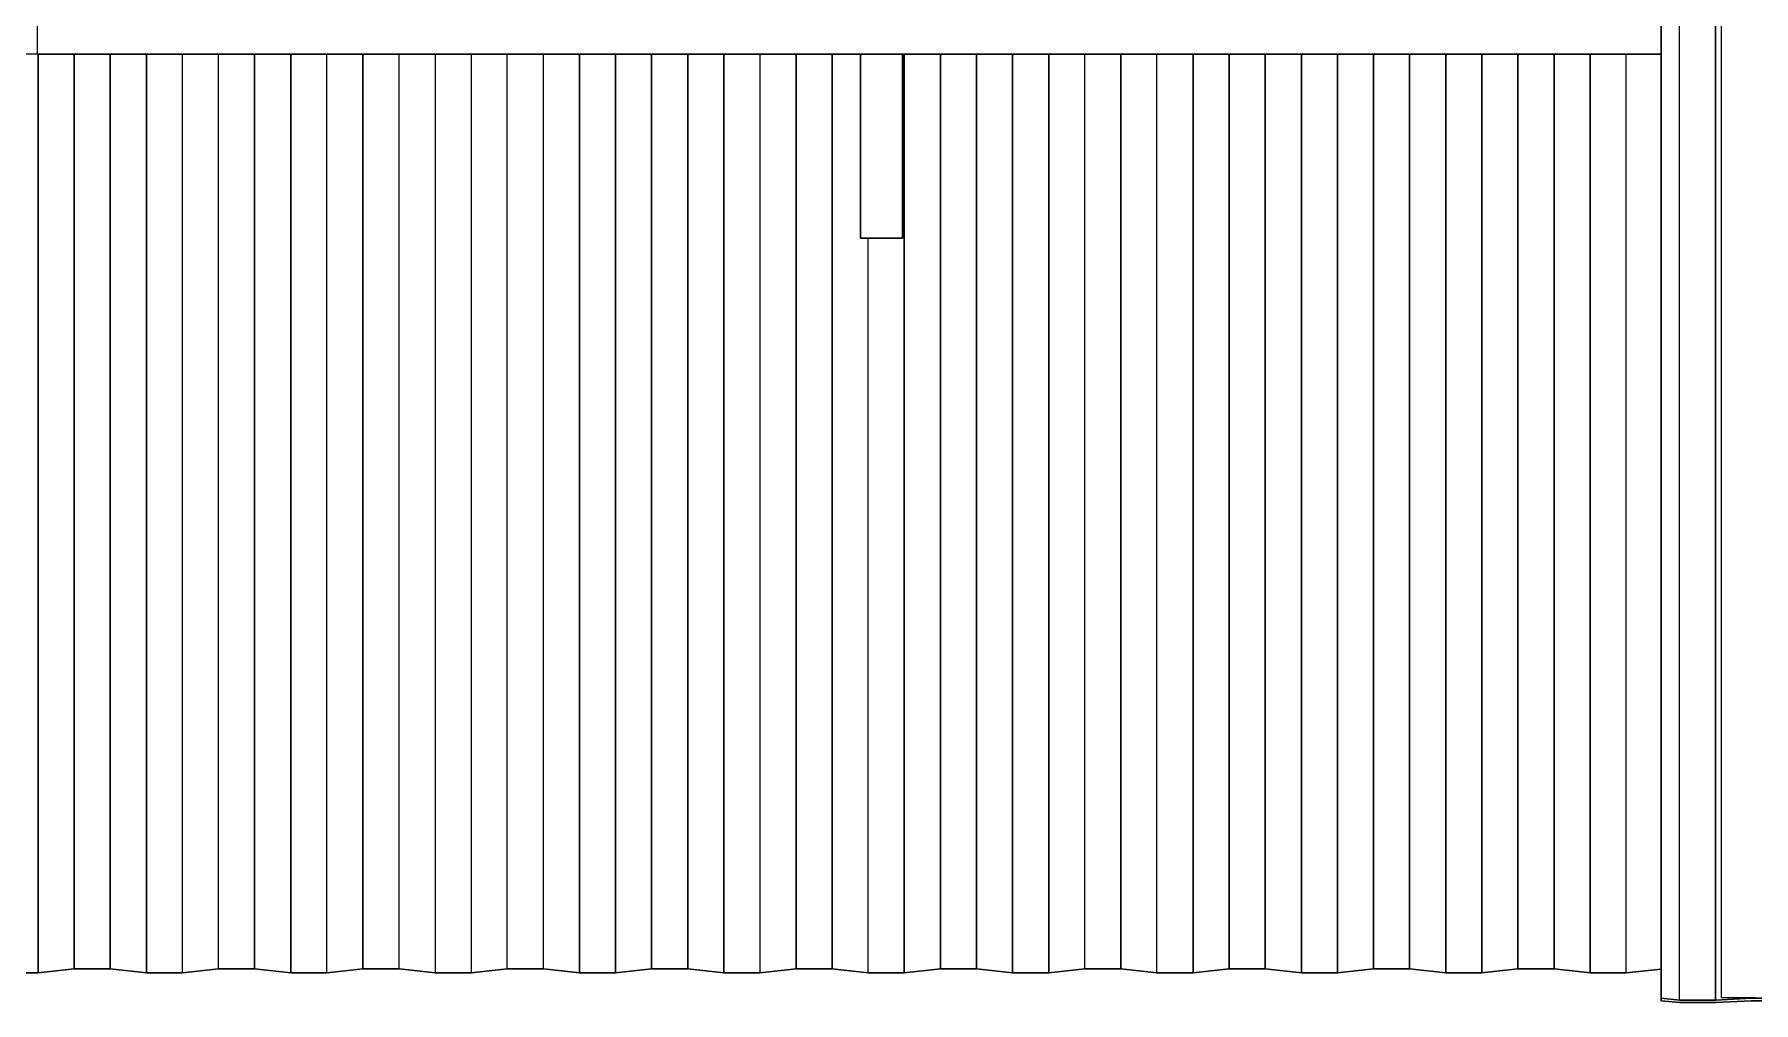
# Model space of a CAD drawing. Extents: x -32 to 51.8, y -51.6 to -5.5.
# Drawn here: x 1.266 to 5.349, y -51.565 to -49.265 of the extents above; entities that cross this region are included whole.
import ezdxf

# ---------------------------------------------------------------- set-up
doc = ezdxf.new("R2010")
doc.units = 0
doc.header["$MEASUREMENT"] = 0
doc.layers.get('0').update_dxf_attribs({"linetype": 'CONTINUOUS'})
doc.layers.add('hachures', color=5, linetype='CONTINUOUS')

msp = doc.modelspace()

# ---------------------------------------------------------------- linework, layer by layer
for p, q in [((5.1292, -51.5604), (5.1292, -45.7618)), ((5.1293, -45.7618), (5.1294, -51.5545)), ((5.1294, -51.5545), (5.1293, -45.7618)), ((5.2728, -51.4727), (5.2728, -48.9222)), ((1.2728, -49.2314), (1.2728, -49.3114)), ((1.2728, -49.3114), (1.1928, -49.3114)), ((1.2728, -49.3114), (1.2728, -49.3114)), ((1.3462, -49.3114), (1.2728, -49.3114)), ((1.2728, -49.3114), (1.3462, -49.3114)), ((5.1292, -49.3114), (1.3462, -49.3114)), ((1.3462, -49.3114), (5.1292, -49.3114)), ((3.2277, -49.3114), (3.2277, -49.7491)), ((3.2277, -49.7491), (3.2277, -49.3114)), ((3.2277, -49.3114), (3.2277, -49.7491)), ((3.2277, -49.7491), (3.2277, -49.3114)), ((3.2277, -49.7491), (3.2277, -49.3114)), ((3.2277, -49.7491), (3.2277, -49.3114)), ((3.2277, -49.3114), (3.2277, -49.7491)), ((3.2277, -49.7491), (3.2277, -49.3114)), ((3.2277, -49.3114), (3.2277, -49.7491)), ((3.3277, -49.3114), (3.3277, -49.7491)), ((3.3277, -49.7491), (3.3277, -49.3114)), ((3.2277, -49.7491), (3.2277, -49.7491)), ((3.2277, -49.7491), (3.2277, -49.7491)), ((3.2277, -49.7491), (3.2277, -49.7491)), ((3.2677, -49.7491), (3.2277, -49.7491)), ((3.2277, -49.7491), (3.2277, -49.7491)), ((3.2277, -49.7491), (3.2277, -49.7491)), ((3.2277, -49.7491), (3.2277, -49.7491)), ((3.2277, -49.7491), (3.2677, -49.7491)), ((3.2277, -49.7491), (3.2277, -49.7491)), ((3.2877, -49.7491), (3.2677, -49.7491)), ((3.2877, -49.7491), (3.2677, -49.7491)), ((3.2677, -49.7491), (3.2677, -49.7491)), ((3.2677, -49.7491), (3.2877, -49.7491)), ((3.3277, -49.7491), (3.2877, -49.7491)), ((3.2877, -49.7491), (3.2877, -49.7491)), ((3.2877, -49.7491), (3.3277, -49.7491)), ((3.2877, -49.7491), (3.2877, -49.7491)), ((3.2877, -49.7491), (3.2877, -49.7491)), ((1.3607, -51.4729), (1.3607, -51.4729)), ((1.3607, -51.4729), (1.3607, -51.4729)), ((1.5321, -51.4821), (1.5321, -51.4821)), ((1.5321, -51.4821), (1.5321, -51.4821)), ((2.5607, -51.4821), (2.5607, -51.4821)), ((2.5607, -51.4822), (2.5607, -51.4822)), ((2.9036, -51.4821), (2.9036, -51.4821)), ((2.9036, -51.4822), (2.9036, -51.4822)), ((3.075, -51.4729), (3.075, -51.4729)), ((3.075, -51.4729), (3.075, -51.4729)), ((3.5893, -51.4821), (3.5893, -51.4821)), ((3.5893, -51.4822), (3.5893, -51.4822)), ((4.7893, -51.4729), (4.7893, -51.4729)), ((4.7893, -51.4729), (4.7893, -51.4729)), ((4.9607, -51.4821), (4.9607, -51.4821)), ((4.9607, -51.4822), (4.9607, -51.4822)), ((5.2728, -51.5524), (5.2728, -51.4727)), ((1.1893, -51.494), (1.275, -51.494)), ((1.275, -51.494), (1.1893, -51.494)), ((1.275, -51.494), (1.3607, -51.4848)), ((1.3607, -51.4848), (1.275, -51.494)), ((1.3607, -51.4848), (1.4464, -51.4848)), ((1.4464, -51.4848), (1.3607, -51.4848)), ((1.4464, -51.4848), (1.5321, -51.494)), ((1.5321, -51.494), (1.4464, -51.4848)), ((1.5321, -51.494), (1.6179, -51.494)), ((1.6179, -51.494), (1.5321, -51.494)), ((1.6179, -51.494), (1.7036, -51.4848)), ((1.7036, -51.4848), (1.6179, -51.494)), ((1.7036, -51.4848), (1.7893, -51.4848)), ((1.7893, -51.4848), (1.7036, -51.4848)), ((1.7893, -51.4848), (1.875, -51.494)), ((1.875, -51.494), (1.7893, -51.4848)), ((1.875, -51.494), (1.9607, -51.494)), ((1.9607, -51.494), (1.875, -51.494)), ((1.9607, -51.494), (2.0464, -51.4848)), ((2.0464, -51.4848), (1.9607, -51.494)), ((2.0464, -51.4848), (2.1321, -51.4848)), ((2.1321, -51.4848), (2.0464, -51.4848)), ((2.1321, -51.4848), (2.2179, -51.494)), ((2.2179, -51.494), (2.1321, -51.4848)), ((2.2179, -51.494), (2.3036, -51.494)), ((2.3036, -51.494), (2.2179, -51.494)), ((2.3036, -51.494), (2.3893, -51.4848)), ((2.3893, -51.4848), (2.3036, -51.494)), ((2.3893, -51.4848), (2.475, -51.4848)), ((2.475, -51.4848), (2.3893, -51.4848)), ((2.475, -51.4848), (2.5607, -51.4941)), ((2.5607, -51.494), (2.475, -51.4848)), ((2.5607, -51.4941), (2.6464, -51.4941)), ((2.6464, -51.494), (2.5607, -51.494)), ((2.6464, -51.4941), (2.7321, -51.4848)), ((2.7321, -51.4848), (2.6464, -51.494)), ((2.7321, -51.4848), (2.8179, -51.4848)), ((2.8179, -51.4848), (2.7321, -51.4848)), ((2.8179, -51.4848), (2.9036, -51.4941)), ((2.9036, -51.494), (2.8179, -51.4848)), ((2.9893, -51.494), (2.9036, -51.494)), ((2.9036, -51.4941), (2.9893, -51.4941)), ((2.9893, -51.4941), (3.075, -51.4848)), ((3.075, -51.4848), (2.9893, -51.494)), ((3.075, -51.4848), (3.1607, -51.4848)), ((3.1607, -51.4848), (3.075, -51.4848)), ((3.1607, -51.4848), (3.2464, -51.4941)), ((3.2464, -51.494), (3.1607, -51.4848)), ((3.3321, -51.494), (3.2464, -51.494)), ((3.2464, -51.4941), (3.3321, -51.4941)), ((3.3321, -51.4941), (3.4179, -51.4848)), ((3.4179, -51.4848), (3.3321, -51.494)), ((3.4179, -51.4848), (3.5036, -51.4848)), ((3.5036, -51.4848), (3.4179, -51.4848)), ((3.5036, -51.4848), (3.5893, -51.4941)), ((3.5893, -51.494), (3.5036, -51.4848)), ((3.675, -51.494), (3.5893, -51.494)), ((3.5893, -51.4941), (3.675, -51.4941)), ((3.675, -51.4941), (3.7607, -51.4848)), ((3.7607, -51.4848), (3.675, -51.494)), ((3.7607, -51.4848), (3.8464, -51.4848)), ((3.8464, -51.4848), (3.7607, -51.4848)), ((3.8464, -51.4848), (3.9321, -51.4941)), ((3.9321, -51.494), (3.8464, -51.4848)), ((4.0179, -51.494), (3.9321, -51.494)), ((3.9321, -51.4941), (4.0179, -51.4941)), ((4.0179, -51.4941), (4.1036, -51.4848)), ((4.1036, -51.4848), (4.0179, -51.494)), ((4.1036, -51.4848), (4.1893, -51.4848)), ((4.1893, -51.4848), (4.1036, -51.4848)), ((4.1893, -51.4848), (4.275, -51.4941)), ((4.275, -51.494), (4.1893, -51.4848)), ((4.3607, -51.494), (4.275, -51.494)), ((4.275, -51.4941), (4.3607, -51.4941)), ((4.3607, -51.4941), (4.4464, -51.4848)), ((4.4464, -51.4848), (4.3607, -51.494)), ((4.4464, -51.4848), (4.5321, -51.4848)), ((4.5321, -51.4848), (4.4464, -51.4848)), ((4.5321, -51.4848), (4.6179, -51.4941)), ((4.6179, -51.494), (4.5321, -51.4848)), ((4.7036, -51.494), (4.6179, -51.494)), ((4.6179, -51.4941), (4.7036, -51.4941)), ((4.7036, -51.4941), (4.7893, -51.4848)), ((4.7893, -51.4848), (4.7036, -51.494)), ((4.7893, -51.4848), (4.875, -51.4848)), ((4.875, -51.4848), (4.7893, -51.4848)), ((4.875, -51.4848), (4.9607, -51.4941)), ((4.9607, -51.494), (4.875, -51.4848)), ((5.0464, -51.494), (4.9607, -51.494)), ((4.9607, -51.4941), (5.0464, -51.4941)), ((5.1292, -51.4851), (5.0464, -51.494)), ((5.0464, -51.4941), (5.1292, -51.4851)), ((5.1292, -51.5603), (5.1294, -51.5545)), ((5.1294, -51.5545), (5.1292, -51.5604)), ((5.1727, -51.5649), (5.1292, -51.5603)), ((5.1292, -51.5604), (5.1727, -51.5649)), ((5.1294, -51.5545), (5.1728, -51.559)), ((5.1294, -51.5545), (5.1294, -51.5545)), ((5.1728, -51.5591), (5.1294, -51.5545)), ((5.2584, -51.5649), (5.1727, -51.5649)), ((5.1727, -51.5649), (5.1727, -51.5649)), ((5.1727, -51.5649), (5.2584, -51.5649)), ((5.1728, -51.559), (5.2585, -51.559)), ((5.2585, -51.5591), (5.1728, -51.5591)), ((5.3441, -51.5603), (5.2584, -51.5649)), ((5.2584, -51.5649), (5.3441, -51.5604)), ((5.2584, -51.5649), (5.2584, -51.5649)), ((5.2585, -51.559), (5.3443, -51.5545)), ((5.3443, -51.5545), (5.2585, -51.5591)), ((5.2585, -51.559), (5.2585, -51.5591)), ((5.2728, -51.5524), (5.3528, -51.5524)), ((5.4298, -51.5603), (5.3441, -51.5603)), ((5.3441, -51.5603), (5.3441, -51.5604)), ((5.3441, -51.5604), (5.4298, -51.5604)), ((5.3443, -51.5545), (5.43, -51.5545)), ((5.43, -51.5545), (5.3443, -51.5545)), ((5.3443, -51.5545), (5.3443, -51.5545))]:
    msp.add_line(p, q)
at = {"layer": 'hachures'}
for p, q in [((5.2585, -51.559), (5.2585, -45.7234)), ((5.2585, -45.7234), (5.2585, -51.559)), ((5.1728, -51.5591), (5.1728, -45.7618)), ((1.275, -49.3114), (1.275, -51.494)), ((1.275, -51.494), (1.275, -49.3114)), ((1.3607, -51.4848), (1.3607, -49.3114)), ((1.3607, -49.3114), (1.3607, -51.4848)), ((1.4464, -51.4848), (1.4464, -49.3114)), ((1.4464, -49.3114), (1.4464, -51.4848)), ((1.5321, -51.494), (1.5321, -49.3114)), ((1.5321, -49.3114), (1.5321, -51.494)), ((1.6179, -51.494), (1.6179, -49.3114)), ((1.7036, -51.4848), (1.7036, -49.3114)), ((1.7893, -49.3114), (1.7893, -51.4848)), ((1.7893, -51.4848), (1.7893, -49.3114)), ((1.875, -51.494), (1.875, -49.3114)), ((1.875, -49.3114), (1.875, -51.494)), ((1.9607, -51.494), (1.9607, -49.3114)), ((2.0464, -51.4848), (2.0464, -49.3114)), ((2.0464, -49.3114), (2.0464, -51.4848)), ((2.1321, -51.4848), (2.1321, -49.3114)), ((2.2179, -49.3114), (2.2179, -51.494)), ((2.3036, -49.3114), (2.3036, -51.494)), ((2.3893, -51.4848), (2.3893, -49.3114)), ((2.475, -51.4848), (2.475, -49.3114)), ((2.5607, -49.3114), (2.5607, -51.494)), ((2.5607, -51.494), (2.5607, -49.3114)), ((2.6464, -51.494), (2.6464, -49.3114)), ((2.6464, -49.3114), (2.6464, -51.494)), ((2.7321, -51.4848), (2.7321, -49.3114)), ((2.7321, -49.3114), (2.7321, -51.4848)), ((2.8179, -51.4848), (2.8179, -49.3114)), ((2.8179, -49.3114), (2.8179, -51.4848)), ((2.9036, -51.494), (2.9036, -49.3114)), ((2.9036, -49.3114), (2.9036, -51.494)), ((2.9893, -49.3114), (2.9893, -51.494)), ((3.075, -49.3114), (3.075, -51.4848)), ((3.075, -51.4848), (3.075, -49.3114)), ((3.1607, -51.4848), (3.1607, -49.3114)), ((3.1607, -49.3114), (3.1607, -51.4848)), ((3.3321, -49.3114), (3.3321, -51.494)), ((3.3321, -51.494), (3.3321, -49.3114)), ((3.4179, -51.4848), (3.4179, -49.3114)), ((3.4179, -49.3114), (3.4179, -51.4848)), ((3.5036, -51.4848), (3.5036, -49.3114)), ((3.5036, -49.3114), (3.5036, -51.4848)), ((3.5893, -51.494), (3.5893, -49.3114)), ((3.5893, -49.3114), (3.5893, -51.494)), ((3.675, -51.494), (3.675, -49.3114)), ((3.675, -49.3114), (3.675, -51.494)), ((3.7607, -51.4848), (3.7607, -49.3114)), ((3.8464, -49.3114), (3.8464, -51.4848)), ((3.8464, -51.4848), (3.8464, -49.3114)), ((3.9321, -51.494), (3.9321, -49.3114)), ((4.0179, -51.494), (4.0179, -49.3114)), ((4.0179, -49.3114), (4.0179, -51.494)), ((4.1036, -51.4848), (4.1036, -49.3114)), ((4.1036, -49.3114), (4.1036, -51.4848)), ((4.1893, -51.4848), (4.1893, -49.3114)), ((4.1893, -49.3114), (4.1893, -51.4848)), ((4.275, -51.494), (4.275, -49.3114)), ((4.275, -49.3114), (4.275, -51.494)), ((4.3607, -51.494), (4.3607, -49.3114)), ((4.3607, -49.3114), (4.3607, -51.494)), ((4.4464, -51.4848), (4.4464, -49.3114)), ((4.4464, -49.3114), (4.4464, -51.4848)), ((4.5321, -51.4848), (4.5321, -49.3114)), ((4.5321, -49.3114), (4.5321, -51.4848)), ((4.6179, -51.494), (4.6179, -49.3114)), ((4.6179, -49.3114), (4.6179, -51.494)), ((4.7036, -51.494), (4.7036, -49.3114)), ((4.7036, -49.3114), (4.7036, -51.494)), ((4.7893, -51.4848), (4.7893, -49.3114)), ((4.7893, -49.3114), (4.7893, -51.4848)), ((4.875, -51.4848), (4.875, -49.3114)), ((4.875, -49.3114), (4.875, -51.4848)), ((4.9607, -51.494), (4.9607, -49.3114)), ((4.9607, -49.3114), (4.9607, -51.494)), ((5.0464, -51.494), (5.0464, -49.3114)), ((3.2464, -51.494), (3.2464, -49.7491)), ((5.3443, -51.5545), (5.3443, -51.5524)), ((5.3443, -51.5524), (5.3443, -51.5545))]:
    msp.add_line(p, q, dxfattribs=at)

doc.saveas('drawing.dxf')
